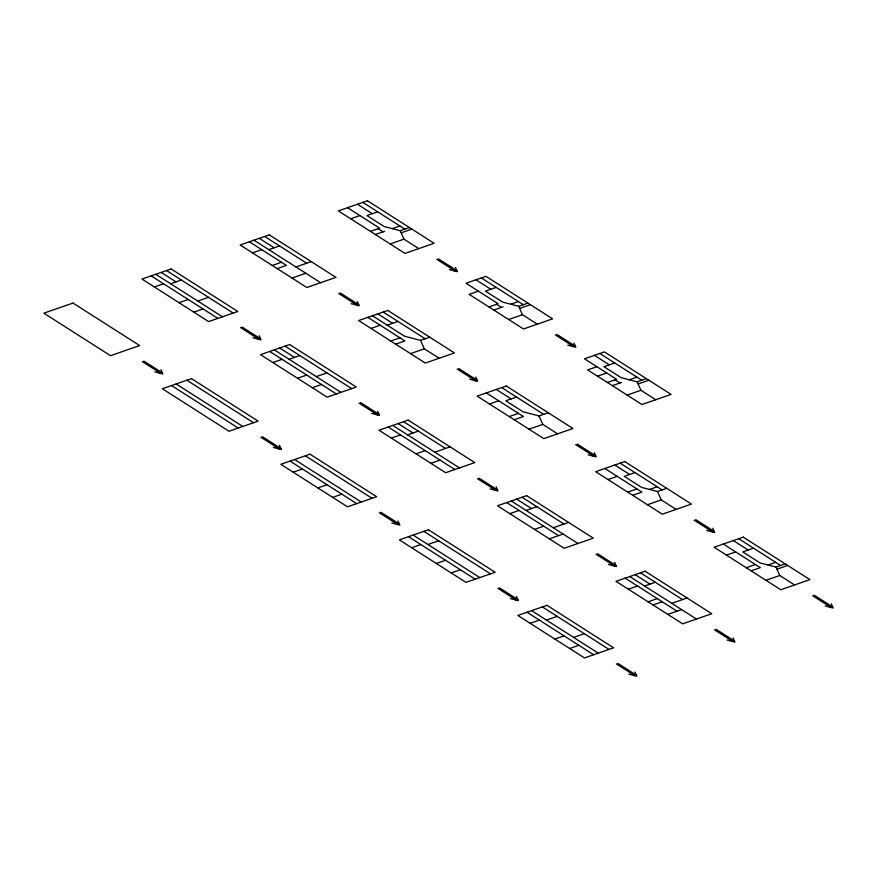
<?xml version="1.0" encoding="UTF-8"?>
<svg xmlns="http://www.w3.org/2000/svg" width="877" height="877" viewBox="0 0 877 877"><rect width="100%" height="100%" fill="white"/><g stroke="black" fill="none" stroke-linecap="round" stroke-linejoin="round"><path stroke-width="1.32" d="M154.352 286.954L163.55 283.764M252.51 252.861L261.708 249.66M350.668 218.768L359.866 215.567M170.62 283.731L181.353 280.004M268.779 249.638L279.511 245.911M377.669 211.817L366.937 215.545L384.214 226.562L400.23 230.728L409.427 227.538M272.254 265.457L281.462 262.256M370.412 231.364L379.62 228.163L347.522 207.696M179.04 302.697L188.237 299.506M277.198 268.603L286.395 265.402L249.364 241.789M375.345 234.51L384.554 231.309M392.216 228.645L399.89 225.981M197.774 301.052L208.518 297.325M295.933 266.959L311.269 261.631M401.162 232.833L411.894 229.105M193.85 312.146L203.047 308.945M292.008 278.053L305.81 273.251M390.166 243.949L403.968 239.158L418.778 248.608M272.846 362.519L282.043 359.329M371.004 328.426L380.201 325.224M478.36 291.131L469.151 294.332L523.47 328.963L552.609 318.844L485.957 276.332L466.016 283.26L498.103 303.727L488.906 306.928M289.114 359.296L299.846 355.569M387.272 325.203L398.005 321.475M496.163 287.382L485.43 291.109L502.707 302.127L518.713 306.292L527.921 303.102M390.747 341.021L399.945 337.82M297.533 378.261L306.731 375.071M395.68 344.168L404.889 340.967L367.858 317.353M493.839 310.074L503.047 306.873M510.71 304.209L518.384 301.545M316.268 376.617L327 372.889M372.462 315.764L404.549 336.22L420.565 340.386L429.763 337.196M519.655 308.397L530.388 304.67M312.344 387.711L321.541 384.51M410.502 353.617L424.304 348.816L439.114 358.265M508.649 319.513L522.462 314.722L537.272 324.172M293.181 472.177L302.379 468.987M391.339 438.083L400.537 434.882M489.487 403.99L498.695 400.789M596.853 366.696L587.645 369.897L641.953 404.527L671.102 394.409L604.45 351.896L584.51 358.825L616.597 379.292L607.399 382.493M407.608 434.86L418.34 431.133M516.498 397.04L505.766 400.767L523.043 411.784L539.048 415.95L548.257 412.76M614.656 362.946L603.924 366.674L621.201 377.691L637.206 381.857L646.415 378.667M597.522 376.189L606.72 372.999M509.241 416.586L518.439 413.385M317.858 487.919L327.066 484.729M416.016 453.826L425.224 450.635M514.174 419.732L523.383 416.531L486.351 392.918M612.332 385.639L621.541 382.438M629.204 379.774L636.877 377.11M434.762 452.181L450.098 446.853M638.149 383.962L648.881 380.234M332.679 497.369L341.877 494.168M430.826 463.275L440.035 460.074M528.984 429.182L542.797 424.38L557.608 433.83M627.143 395.078L640.944 390.287L655.766 399.737M411.664 547.741L420.872 544.551M509.822 513.648L519.031 510.447M607.98 479.555L617.189 476.354M427.943 544.518L438.675 540.791M526.101 510.425L536.834 506.698M634.992 472.604L624.26 476.332L641.536 487.349L657.542 491.515L666.75 488.325M627.735 492.15L636.932 488.949M436.351 563.483L445.56 560.293M534.51 529.39L543.718 526.189M632.668 495.297L641.876 492.096L604.845 468.482M649.539 489.432L657.213 486.768M553.255 527.746L568.592 522.418M451.162 572.933L460.37 569.732M549.32 538.84L563.122 534.038M647.478 504.746L661.28 499.945L676.09 509.394M530.157 623.306L539.366 620.116M628.316 589.212L637.524 586.011M726.474 555.119L735.682 551.918M546.437 620.083L557.169 616.356M644.595 585.989L655.327 582.262M753.486 548.169L742.742 551.896L760.03 562.913L776.035 567.079L785.244 563.889M648.07 601.808L657.268 598.607M746.228 567.715L755.426 564.514M554.845 639.048L564.054 635.858M653.003 604.955L662.212 601.754M751.161 570.861L760.359 567.66L723.339 544.047M768.033 564.996L775.696 562.332M573.591 637.404L584.323 633.676M671.749 603.31L687.086 597.982M776.967 569.195L787.71 565.457M569.655 648.498L578.864 645.297M667.814 614.404L681.615 609.603M765.972 580.311L779.774 575.509L794.584 584.959M449.331 269.601L457.334 271.684L455.47 267.474M567.825 345.165L575.827 347.248L573.964 343.039M351.173 303.694L359.186 305.777L357.312 301.567M469.666 379.259L477.669 381.342L475.805 377.132M253.025 337.788L261.028 339.87L259.154 335.661M588.16 454.823L596.163 456.906L594.299 452.696M371.508 413.352L379.522 415.435L377.647 411.225M154.867 371.892L162.87 373.975L160.995 369.754M706.654 530.388L714.656 532.471L712.793 528.261M490.002 488.917L498.004 490.999L496.141 486.79M273.35 447.456L281.364 449.539L279.489 445.319M825.147 605.952L833.15 608.035L831.275 603.825M608.495 564.481L616.498 566.564L614.634 562.354M391.844 523.021L399.857 525.104L397.983 520.883M726.989 640.046L734.992 642.128L733.128 637.919M510.337 598.585L518.34 600.668L516.476 596.448M628.831 674.15L636.834 676.233L634.97 672.012M362.859 202.368L404.823 229.138M481.352 277.932L523.317 304.692M599.846 353.497L641.811 380.256M357.487 204.231L372.308 213.681M475.981 279.796L490.791 289.246M594.474 355.36L609.285 364.81M438.357 258.825L456.873 270.631M556.851 334.389L575.367 346.196M436.823 259.362L455.338 271.168M555.316 334.926L573.832 346.733M378.086 228.7L383.019 231.846M496.568 304.264L501.512 307.41M615.062 379.829L620.006 382.975M264.701 236.461L306.665 263.232M383.194 312.026L425.159 338.796M501.688 387.59L543.652 414.361M620.182 463.155L662.146 489.925M738.675 538.719L780.64 565.49M259.34 238.325L274.15 247.774M377.823 313.889L392.644 323.339M496.316 389.454L511.127 398.903M614.81 465.018L629.62 474.468M733.304 540.583L748.114 550.032M340.199 292.918L358.715 304.725M458.693 368.483L477.209 380.289M577.187 444.047L595.702 455.854M695.68 519.612L714.196 531.418M814.163 595.176L832.679 606.983M338.665 293.455L357.18 305.262M457.158 369.02L475.674 380.826M575.652 444.584L594.168 456.391M694.145 520.149L712.661 531.955M812.639 595.713L831.144 607.52M253.968 240.199L320.62 282.701M166.542 270.565L233.194 313.067M285.036 346.13L351.688 388.632M403.53 421.694L445.494 448.454M522.023 497.248L563.988 524.018M640.517 572.813L682.481 599.583M161.182 272.429L175.992 281.868M279.675 347.994L294.486 357.432M398.158 423.558L412.979 432.997M516.652 499.123L531.462 508.561M635.145 574.687L649.956 584.126M242.041 327.011L260.557 338.818M360.535 402.576L379.05 414.382M479.028 478.14L497.544 489.947M597.522 553.705L616.038 565.512M716.016 629.269L734.52 641.076M240.506 327.549L259.022 339.355M359 403.113L377.516 414.92M477.494 478.678L496.009 490.484M595.987 554.242L614.503 566.049M714.481 629.807L732.997 641.613M155.81 274.293L222.462 316.794M274.304 349.857L340.956 392.359M392.797 425.422L459.449 467.923M511.291 500.986L577.943 543.488M629.774 576.551L696.426 619.052M151.206 275.893L217.858 318.395M269.699 351.447L336.351 393.959M388.193 427.011L454.845 469.524M506.687 502.576L558.528 535.639M625.18 578.14L677.022 611.203M186.878 380.223L253.53 422.725M305.371 455.788L372.023 498.289M423.865 531.352L490.517 573.854M542.359 606.917L609.011 649.418M143.883 361.116L162.398 372.922M262.376 436.669L280.892 448.487M380.87 512.234L399.386 524.04M499.364 587.798L517.879 599.605M617.857 663.363L636.373 675.169M142.348 361.642L160.864 373.449M260.842 437.206L279.357 449.013M379.335 512.771L397.851 524.578M497.829 588.335L516.345 600.142M616.323 663.9L634.838 675.707M176.145 383.951L242.797 426.452M294.639 459.515L361.291 502.017M413.133 535.08L479.785 577.581M531.626 610.644L598.278 653.146M171.541 385.551L238.193 428.053M290.035 461.116L356.687 503.617M408.529 536.68L475.181 579.182M527.022 612.245L593.674 654.746M776.035 567.079L779.774 575.509M637.206 381.857L640.944 390.287M657.542 491.515L661.28 499.945M518.713 306.292L522.462 314.722M539.048 415.95L542.797 424.38M400.23 230.728L403.968 239.158M420.565 340.386L424.304 348.816M72.988 303.058L43.85 313.177L110.502 355.689L139.64 345.56L72.988 303.058M171.147 268.965L142.008 279.083L208.66 321.585L237.799 311.467L171.147 268.965M269.305 234.872L240.166 244.99L306.818 287.492L335.957 277.373L269.305 234.872M367.463 200.767L338.325 210.897L404.977 253.398L434.115 243.28L367.463 200.767M191.482 378.623L162.344 388.741L228.996 431.254L258.134 421.124L191.482 378.623M289.64 344.529L260.502 354.648L327.154 397.149L356.292 387.031L289.64 344.529M387.798 310.436L358.66 320.554L425.312 363.056L454.45 352.938L387.798 310.436M309.976 454.187L280.837 464.306L347.489 506.818L376.628 496.689L309.976 454.187M408.134 420.094L378.996 430.212L445.648 472.714L474.786 462.596L408.134 420.094M506.292 386.001L477.143 396.119L543.795 438.621L572.944 428.502L506.292 386.001M428.469 529.752L399.331 539.87L465.983 582.372L495.121 572.253L428.469 529.752M526.628 495.658L497.478 505.777L564.13 548.278L593.28 538.16L526.628 495.658M624.786 461.565L595.636 471.683L662.288 514.185L691.438 504.067L624.786 461.565M546.963 605.316L517.814 615.435L584.466 657.936L613.615 647.818L546.963 605.316M645.11 571.223L615.972 581.341L682.624 623.843L711.762 613.725L645.11 571.223M743.268 537.13L714.13 547.248L780.782 589.75L809.92 579.631L743.268 537.13"/></g></svg>
